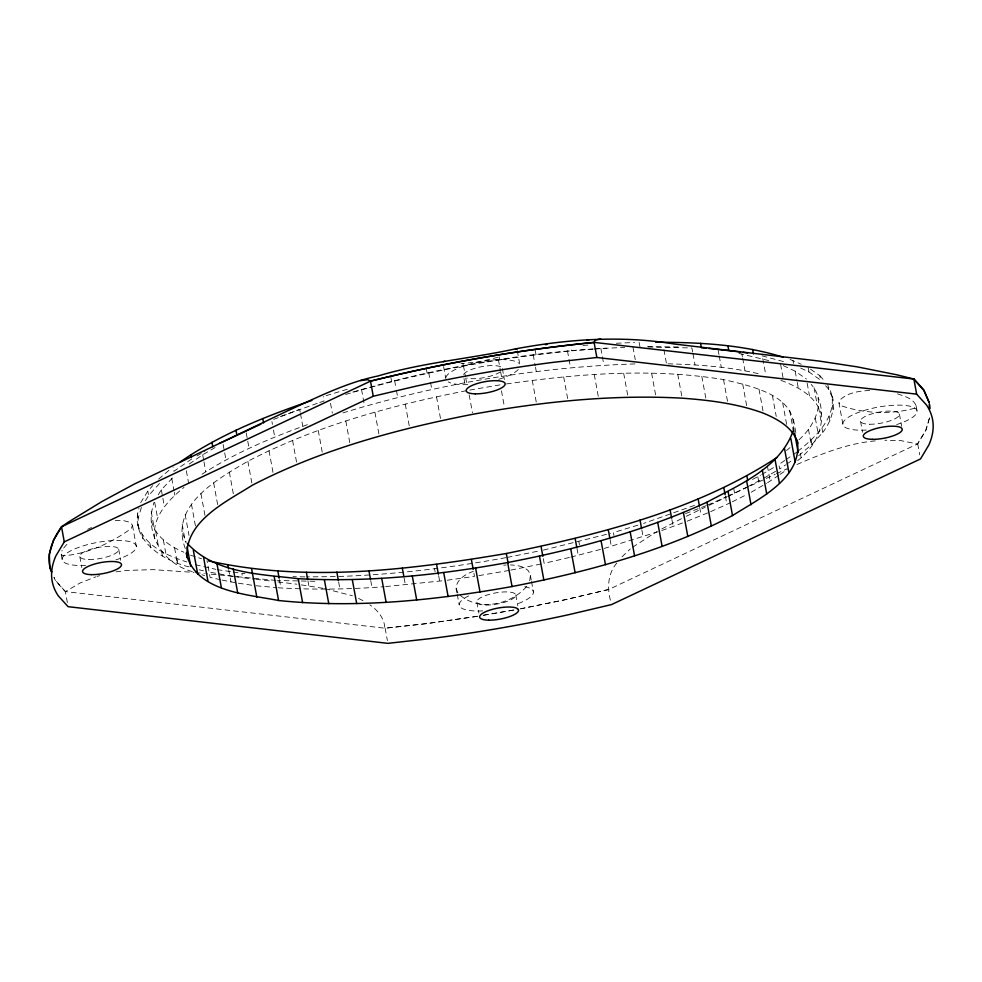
<?xml version="1.0" encoding="UTF-8"?>
<svg xmlns="http://www.w3.org/2000/svg" width="982" height="982" viewBox="0 0 982 982"><rect width="100%" height="100%" fill="white"/><g stroke="black" fill="none" stroke-linecap="round" stroke-linejoin="round"><path stroke-width="0.74" stroke-dasharray="4.91 3.68" d="M529.715 580.767L530.403 575.526L528.635 571.107C524.02 566.111 516.888 565.288 510.468 564.932M456.998 592.883C452.898 581.835 464.437 574.445 473.349 571.364M62.136 559.396L61.105 553.811L62.112 550.301M189.084 566.86C162.963 560.918 129.047 539.388 138.978 508.32M138.548 528.942L138.106 518.361L141.482 507.178M192.276 571.61C161.944 563.251 143.826 532.367 154.051 502.342M154.739 538.787C151.449 517.219 168.695 499.838 184.051 487.354M185.303 548.57C168.879 505.534 217.525 479.081 247.857 461.27C316.302 425.722 391.523 405.406 466.88 390.603M792.94 431.405C798.759 394.997 749.438 385.742 723.525 379.568C650.612 367.624 576.078 373.872 503.398 384.379M798.992 439.752C813.845 426.679 827.249 401.626 811.181 384.453M797.679 460.607C817.748 444.993 827.347 421.806 818.129 397.182M797.814 451.29C816.263 436.855 841.648 412.698 828.857 387.178M822.658 432.632C830.968 421.855 835.756 408.07 832.036 394.58M115.238 520.534L122.541 520.35L130.225 522.375L132.472 525.321L131.367 528.341C111.764 542.776 86.882 554.376 62.443 555.824L61.105 553.811M842.863 424.089L838.972 402.878L840.076 399.895C848.276 392.125 860.428 390.885 871.206 390.382M897.487 393.831C904.213 396.225 913.137 398.287 916.071 405.652L914.88 408.144C891.251 414.821 863.534 413.631 840.408 405.468L838.972 402.878M520.239 608.901L566.037 599.56L608.73 589.482L917.716 443.864L926.1 429.858L929.929 416.442L925.645 430.607L917.446 443.999L900.96 440.636L884.856 440.255M140.672 502.735L147.816 491.074L152.738 485.624M145.459 500.697L148.736 495.333M158.274 494.781L161.318 489.809L174.035 476.331M616.819 563.03C607.183 574.175 607.048 589.777 611.246 603.218M63.695 548.042L68.323 542.69M159.465 483.512L148.626 495.517L147.816 491.074M621.999 556.806L630.211 548.963M798.624 455.734L811.93 444.453L822.769 432.448L821.959 428.017M526.61 586.45C510.885 604.998 478.48 611.626 459.564 594.724M158.654 479.069L170.843 468.733M786.508 450.566L789.97 447.632M632.629 547.244L656.835 531.618M191.711 458.999L173.888 471.299L173.065 466.855M189.231 464.032L202.673 454.764L216.568 446.687M202.108 474.171C235.52 452.53 272.554 437.088 309.944 423.782M784.814 460.423L778.873 464.523L779.683 468.966L785.637 464.867M786.005 459.601L791.946 455.513M793.137 454.691L796.697 452.223M786.815 464.044L792.769 459.957M767.666 482.678L778.751 475.3M779.966 474.466L787.306 469.408M67.365 602.567L65.352 591.581L80.119 582.977L95.794 576.827M196.977 455.943L204.87 451.352M752.482 479.449L760.449 475.239M761.774 474.466L774.921 466.818M747.953 486.569L762.584 478.909M763.898 478.148L775.743 471.262M751.242 492.228L766.402 483.414M661.843 528.881L682.073 518.373M727.92 496.426L746.615 487.232M710.673 511.647L730.976 502.489M732.339 501.802L747.265 494.314M87.668 529.335L91.461 527.518M686.308 516.274L705.174 507.228M709.225 505.288L726.582 497.064M727.908 496.192L749.327 486.348M750.665 485.722L775.142 474.318M776.517 473.68L787.282 468.696M707.826 504.993L726.57 496.782M687.191 521.209L709.323 512.236M796.918 464.511C822.72 453.291 849.479 442.686 877.822 440.685M280.263 416.528L318.389 402.939M694.495 505.386L643.615 523.418M685.583 513.586L706.439 505.534M661.733 530.538L685.792 521.749M319.727 402.497L324.085 400.987L323.274 396.544M604.163 548.447L660.297 531.029M326.147 395.672L349.162 388.7M352.845 392.076C431.123 369.183 511.892 354.649 593.251 348.929M345.664 394.457C419.523 372.46 495.628 358.295 572.285 350.758M342.951 412.894C437.923 383.864 536.749 367.01 636.029 363.88M637.87 525.161L613.406 532.563L613.959 535.521M97.046 576.397L99.685 575.685M498.169 357.239L479.658 361.695L461.049 363.671M543.39 550.104L610.534 533.324M570.837 557.101L602.727 548.828M569.351 557.457L544.151 563.349L543.12 557.727M608.73 589.482L563.729 600.027L520.877 608.705M507.228 557.42L540.505 550.681M510.873 570.088L541.254 563.938M477.129 616.377L428.14 623.447L385.14 628.235L65.352 591.581L55.508 580.73L54.035 577.477M483.169 615.321L517.919 609.306M469.777 390.063L500.354 384.809M505.767 557.678C449.965 567.866 393.475 574.801 336.74 576.532M478.848 575.636L509.437 570.382M477.743 616.205L425.869 623.705L384.846 628.198C384.453 618.304 377.677 610.203 369.846 604.814M483.696 615.186L514.936 609.822M116.011 571.892L126.334 570.444L153.008 569.646L193.933 572.396M385.68 586.573L445.73 580.448M447.24 580.227L474.478 576.385L473.447 570.763M583.001 345.443L589.053 344.977M594.761 348.806L624.724 347.382M592.883 349.187L571.733 350.82L570.91 346.376M594.392 349.076L606.483 348.144M278.016 587.715L280.938 587.972C315.332 589.826 349.838 589.384 384.171 586.696M616.315 343.258L634.556 342.485M335.218 576.606L306.47 576.888M503.631 565.129L506.184 565.055M647.482 346.707L680.587 346.965M648.169 346.928L691.929 347.996L692.703 352.219M304.96 576.888L292.967 576.68M314.841 581.295L277.44 580.485M668.006 363.819C699.344 364.678 730.878 366.838 761.381 374.437M275.954 580.423L205.876 573.672M244.886 573.586L241.854 573.316L242.664 577.76L254.338 579.122M256.142 585.763L276.556 587.592M195.43 572.555L204.379 573.513M255.786 579.282L271.891 581.184M277.845 581.896L296.859 584.204M738.918 353.422L769.618 360.787M217.157 569.634L231.678 571.794M233.139 572.015L238.945 572.874M232.501 576.238L209.276 572.113M233.949 576.459L242.664 577.76M222.042 580.092L236.907 582.989M238.393 583.21L254.682 585.64M301.228 584.867L323.36 588.365M324.87 588.672L352.452 595.755M762.118 355.852L785.183 362.039M195.406 564.736L215.709 569.302M199.125 569.83L203.483 570.812M220.545 579.761L210.111 577.404L207.006 560.526M790.08 359.461L801.238 364.273M780.948 380.353C797.433 386.515 815.846 395.93 821.234 414.073M190.545 555.174L201.519 558.746M137.726 524.498C144.391 545.869 167.161 555.714 186.838 561.95M201.875 574.728L204.624 575.624M358.553 598.382L364.874 601.659M800.661 368.066L808.959 371.957L820.621 380.095L819.81 375.652L810.481 369.146M783.255 365.611L795.187 371.208L806.394 379.015M151.633 521.896C156.028 537.007 170.046 546.434 183.867 552.24M819.81 375.652L824.806 381.311M825.617 385.754L828.624 389.154L832.859 399.023M65.352 591.581L55.225 580.104L54.022 577.33M182.554 533.582L186.285 542.26M456.176 588.378L458.017 593.177M916.071 405.652L917.09 411.225M917.716 443.864L919.741 454.85M899.426 414.023L901.697 426.384M860.539 421.303L862.552 432.276M832.478 405.173L833.288 409.617M827.801 384.711L828.624 389.154M829.103 416.356L829.913 420.799M818.546 407.346L821.639 424.236M814.066 387.706L817.159 404.584M808.149 367.513L808.959 371.957M815.306 418.087L818.411 434.965M807.167 383.238L809.487 395.893M811.12 440.01L811.93 444.453M808.444 429.269L811.549 446.159M795.187 371.208L797.003 381.053M797.261 382.464L798.292 388.086M792.94 360.394L793.481 363.352M800.367 453.463L801.14 457.673M793.407 419.277L795.886 432.767M793.787 428.594L794.34 431.589M789.675 410.586L794.082 434.572M780.592 364.359L783.697 381.249M782.642 402.62L787.048 426.605M772.38 395.464L776.234 416.454M762.756 358.565L765.604 374.032M759.012 389.191L763.407 413.177M767.347 465.738L770.195 481.205M741.876 353.864L742.392 356.687M742.65 358.086L744.982 370.754M742.662 383.876L747.069 407.861M757.822 476.761L758.632 481.205M718.186 350.328L718.959 354.551M719.217 355.963L721.279 367.219M723.525 379.568L727.932 403.565M733.787 488.815L734.597 493.259M725.354 496.082L726.913 504.527M701.811 376.327L706.205 400.325M692.961 353.618L695.023 364.874M677.74 374.191L682.146 398.176M699.663 507.35L701.209 515.795M663.93 349.69L666.508 363.757M651.606 373.16L656.013 397.158M671.884 519.588L673.186 526.622M639.11 342.301L639.933 346.732M632.936 346.99L635.256 359.658M623.668 373.27L627.805 395.758M641.835 529.863L643.124 536.896M600.837 348.34L602.126 355.374M602.383 356.785L603.93 365.23M594.257 374.51L598.652 398.496M610.067 539.486L611.356 546.52M567.461 350.918L568.75 357.951M569.008 359.351L570.567 367.796M563.668 376.867L568.075 400.852M578.914 541.782L579.466 544.74M576.962 548.337L578.251 555.37M535.202 350.292L536.025 354.735M533.189 354.674L535.251 365.93M535.509 367.329L536.295 371.552M532.256 380.304L536.663 404.302M517.269 350.684L519.748 364.212M502.354 368.508L504.367 379.494M499.224 356.883L499.764 359.854M498.39 359.584L500.452 370.84M500.71 372.239L501.483 376.462M501.458 390.799L504.208 405.799M530.403 575.526L531.225 580.031M531.508 581.528L533.435 592.048M515.771 594.846L517.784 605.833M469.151 394.813L472.452 412.796M463.43 365.586L465.505 376.843M465.763 378.242L466.536 382.464M462.817 363.144L463.357 366.102M463.97 378.524L465.48 386.773M443.594 366.556L445.791 378.573M476.871 602.113L478.885 613.099M436.511 396.753L440.906 420.75M428.717 372.62L430.263 381.053M430.533 382.464L431.822 389.498M426.372 368.987L427.195 373.43M457.268 594.392L459.208 604.912M438.647 575.673L439.678 581.295M405.259 404.068L409.654 428.066M434.56 568.787L435.112 571.757M394.617 380.599L396.163 389.044M396.421 390.443L397.722 397.477M390.848 377.309L391.671 381.752M374.903 412.182L379.31 436.18M404.118 578.017L405.406 585.051M361.511 389.449L364.604 406.327M385.14 628.235L387.399 640.595M345.799 420.996L350.206 444.993M370.742 580.595L372.031 587.629M330.517 403.283L332.333 413.14M318.242 430.423L322.648 454.408M338.643 581.945L339.932 588.979M300.197 412.158L299.682 409.347L271.658 420.173L272.431 424.396M300.455 413.569L302.787 426.237M292.55 440.353L296.687 462.841M307.906 580.657L309.453 589.09M273.462 430.03L274.751 437.064M269.007 450.664L273.413 474.662M279.391 579.54L280.938 587.972M246.224 432.853L247.513 439.887M247.771 441.286L249.06 448.32M247.857 461.27L252.251 485.268M229.334 472.047L233.741 496.033M223.135 444.416L224.436 451.45M224.694 452.862L225.983 459.895M213.646 482.862L218.053 506.847M228.659 569.437L230.991 582.105M202.673 454.764L203.704 460.386M203.961 461.798L205.778 471.642M200.966 493.602L205.373 517.6M186.335 470.783L188.654 483.451M191.429 504.171L195.835 528.156M185.144 514.421L188.998 535.411M182.173 524.265L185.475 542.26M171.727 478.295L174.047 490.951M174.305 492.363L174.821 495.173M176.834 558.697L177.644 563.14M174.575 547.882L177.681 564.76M161.318 489.809L164.424 506.7M163.38 540.075L166.474 556.954M154.714 502.403L157.562 517.882M161.625 551.565L162.435 556.008M155.708 531.385L158.802 548.263M151.228 511.732L154.321 528.623M149.964 543.439L150.774 547.87M141.96 534.38L142.783 538.823M137.296 513.917L138.106 518.361M132.472 525.321L136.363 546.532M118.699 549.331L120.712 560.317M79.8 556.598L81.813 567.584M500.378 371.736A19.787 5.622 -10.4 0 1 466.683 378.033M463.627 374.559A19.787 5.622 -10.4 0 1 482.69 366.482A19.787 5.622 -10.4 0 1 502.121 367.955M518.263 369.514A37.684 10.704 -10.4 0 1 498.34 379.433M467.8 384.613A37.684 10.704 -10.4 0 1 448.246 381.863M445.877 377.616A37.684 10.704 -10.4 0 1 479.032 361.99A37.684 10.704 -10.4 0 1 518.594 363.144M85.63 565.362A37.684 10.704 -10.4 0 1 69.01 551.749A37.684 10.704 -10.4 0 1 127.415 541.143A37.684 10.704 -10.4 0 1 115.937 559.863M524.756 586.708A37.684 10.704 -10.4 0 1 515.427 604.581M482.702 610.878A37.684 10.704 -10.4 0 1 469.629 595.423M866.37 430.067A37.684 10.704 -10.4 0 1 849.737 416.442A37.684 10.704 -10.4 0 1 908.154 405.848A37.684 10.704 -10.4 0 1 896.664 424.555M88.822 559.531A19.787 5.622 -10.4 0 0 118.724 549.92A19.787 5.622 -10.4 0 0 90.197 549.429A19.787 5.622 -10.4 0 0 88.822 559.531M485.894 605.047A19.787 5.622 -10.4 0 0 515.783 595.436A19.787 5.622 -10.4 0 0 487.268 594.945A19.787 5.622 -10.4 0 0 485.894 605.047M869.549 424.236A19.787 5.622 -10.4 0 0 899.451 414.613A19.787 5.622 -10.4 0 0 870.936 414.134A19.787 5.622 -10.4 0 0 869.549 424.236"/><path stroke-width="1.47" d="M187.292 543.402C214.935 573.414 260.377 574.225 298.221 578.668C368.36 582.51 438.672 575.071 507.645 562.539C575.882 549.38 643.603 531.152 706.966 502.183C738.98 484.936 779.733 468.218 792.94 431.405M186.138 553.075C195.418 591.68 246.801 594.208 278.569 600.505C356.515 608.582 435.21 600.284 512.039 586.536C587.887 571.684 663.623 551.356 732.511 515.575C758.742 498.831 803.19 478.087 797.261 440.267M51.641 571.769L49.849 567.596L49.309 554.192L53.58 540.014L61.792 526.622L68.593 521.945L102.005 501.495L134.104 484.175L288.119 410.599C317.358 397.342 346.327 382.55 378.021 375.983C422.997 362.444 469.801 358.811 515.452 348.88C568.075 339.072 621.643 335.267 674.597 344.068L818.89 361.032L857.372 366.887L896.75 374.78L913.886 379.04L924.013 390.517L929.377 403.025L923.731 389.891L913.886 379.04L594.098 342.387C518.742 349.85 443.974 362.898 370.496 381.139L61.51 526.757C52.488 539.572 44.902 556.843 51.665 572.211M916.648 394.15L596.86 357.497L553.86 362.272A447.547 127.108 -10.4 0 0 415.963 386.172L373.27 396.237L64.284 541.868L55.9 555.861A447.547 127.108 -10.4 0 0 58.269 595.841L68.114 606.68L387.902 643.345L430.914 638.558A447.547 127.108 -10.4 0 0 568.811 614.658L611.504 604.593L920.49 458.962L928.862 444.969A447.547 127.108 -10.4 0 0 926.492 404.989L916.648 394.15L913.886 379.04M180.197 461.945C220.238 434.216 266.036 416.11 311.883 400.435M776.872 457.575C695.919 510.431 599.965 534.245 506.331 553.504C408.475 570.002 306.531 582.67 208.503 560.857M219.44 443.41L260.893 424.15M443.213 361.744L444.821 361.143M360.603 380.599L367.575 379.666L370.496 381.139C444.085 362.972 518.926 349.801 594.38 342.423L594.896 340.189L600.714 338.95M545.391 344.657L546.913 344.473M586.794 340.116L589.102 339.846M515.452 348.88L516.986 349.187M655.743 342.227C698.423 342.325 741.938 344.338 782.936 357.129M705.948 348.18L701.394 347.775L700.571 343.332M708.979 348.45L740.354 351.949M743.251 352.378L747.609 353.029M797.814 443.263C793.247 427.44 777.548 419.105 763.407 413.177C737.384 403.602 709.655 400.202 682.146 398.176C612.007 394.334 541.696 401.773 472.723 414.306C396.888 429.146 321.151 449.486 252.251 485.268C226.326 501.79 184.714 521.111 186.961 557.567M794.622 433.087L798.194 452.579M790.817 438.426L795.224 462.424M784.532 448.688L788.939 472.673M774.994 459.245L779.401 483.23M752.605 349.457L753.427 353.901M762.314 469.985L766.721 493.983M727.92 345.774L728.742 350.218M746.885 476.074L747.658 480.296M746.627 480.812L751.034 504.797M728.116 491.577L732.511 515.575M723.808 487.649L725.097 494.683M706.966 502.183L711.361 526.168M698.116 498.905L699.405 505.939M683.411 512.506L687.817 536.491M670.08 509.744L671.627 518.177M657.719 522.424L662.126 546.422M640.019 520.018L641.565 528.463M630.174 531.851L634.568 555.849M594.098 342.387L596.86 357.497M608.263 529.642L609.81 538.075M601.058 540.665L605.464 564.662M575.145 538.492L576.704 546.925M570.714 548.778L575.121 572.764M541.045 546.471L542.862 556.315M539.462 556.094L543.856 580.092M506.331 553.504L508.136 563.349M507.645 562.539L512.039 586.536M475.607 568.05L480.014 592.036M471.385 559.507L473.189 569.351M443.704 572.543L448.111 596.528M436.573 564.417L438.389 574.261M412.293 575.992L416.699 599.977M370.496 381.139L373.27 396.237M402.301 568.173L403.86 576.618M381.716 578.337L386.122 602.334M368.937 570.738L370.484 579.184M352.293 579.576L356.699 603.574M336.838 572.089L338.385 580.534M324.367 579.687L328.761 603.685M306.359 572.211L307.648 579.245M298.221 578.668L302.628 602.653M262.759 418.541L263.569 422.984M277.845 571.094L279.134 578.128M274.162 576.52L278.569 600.505M235.987 430.263L236.797 434.707M251.588 568.75L256.842 597.265M211.952 442.317L212.763 446.761M233.311 568.983L237.705 592.968M227.885 565.215L228.401 568.038M216.961 563.668L221.355 587.653M190.901 454.568L191.441 457.526M203.581 557.395L207.988 581.381M193.319 550.227L197.726 574.225M187.108 546.765L190.692 566.258M61.51 526.757L64.284 541.868M929.463 404.437L929.708 408.672M929.438 404.51L929.623 408.991M475.251 393.831A19.787 5.622 -10.4 0 0 505.153 384.208A19.787 5.622 -10.4 0 0 476.638 383.717A19.787 5.622 -10.4 0 0 475.251 393.831M91.596 574.642A19.787 5.622 -10.4 0 0 121.486 565.031A19.787 5.622 -10.4 0 0 92.971 564.54A19.787 5.622 -10.4 0 0 91.596 574.642M488.668 620.158A19.787 5.622 -10.4 0 0 518.557 610.534A19.787 5.622 -10.4 0 0 490.043 610.055A19.787 5.622 -10.4 0 0 488.668 620.158M872.323 439.335A19.787 5.622 -10.4 0 0 902.225 429.723A19.787 5.622 -10.4 0 0 873.71 429.232A19.787 5.622 -10.4 0 0 872.323 439.335"/></g></svg>
